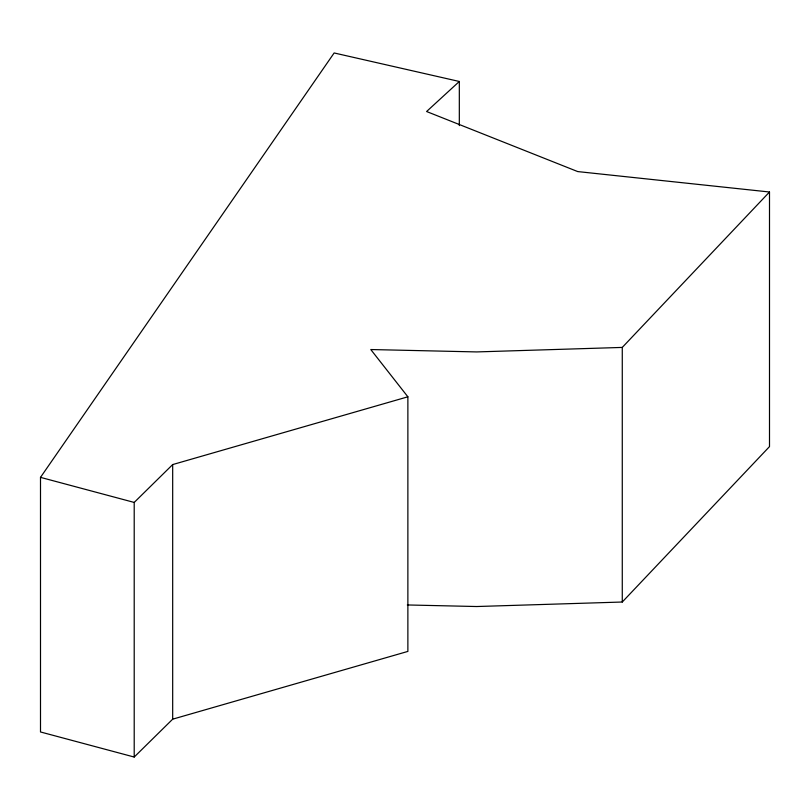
<?xml version="1.0" encoding="UTF-8"?>
<svg xmlns="http://www.w3.org/2000/svg" width="810" height="810" viewBox="0 0 810 810"><rect width="100%" height="100%" fill="white"/><g stroke="black" fill="none" stroke-linecap="round" stroke-linejoin="round"><path stroke-width="1.21" d="M459.321 81.476L426.587 111.517L577.722 171.578L769.5 192L622.272 347.419L476.665 351.925L370.777 349.535L407.875 396.809L407.875 651.412L172.682 719.169L134.207 757.036L40.5 731.967L40.5 477.363L334.145 52.964L459.321 81.476L459.321 125.591M407.329 604.959L476.665 606.528L622.272 602.022L769.5 446.604L769.5 192M134.207 757.036L134.207 502.433L172.682 464.565L407.875 396.809M40.5 477.363L134.207 502.433M622.272 347.419L622.272 602.022M172.682 464.565L172.682 719.169"/></g></svg>
